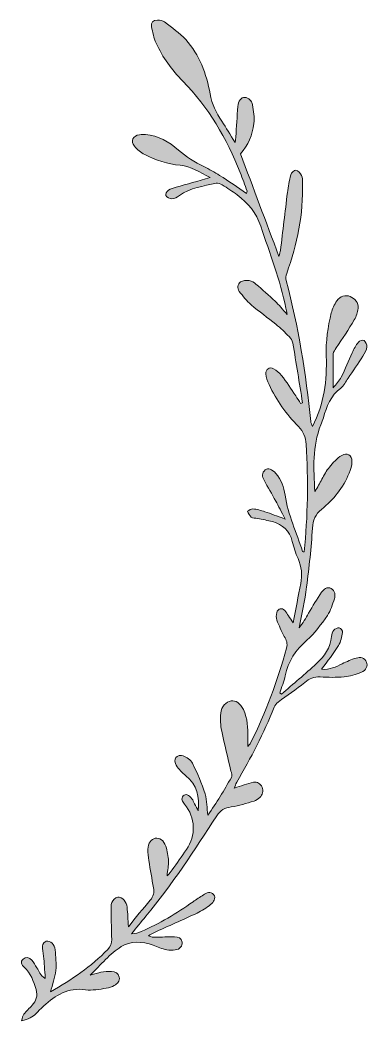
# Model space of a CAD drawing. Extents: x 85 to 451, y -400 to -120.
# Drawn here: x 353.4 to 450.6, y -399.9 to -120.3 of the extents above; entities that cross this region are included whole.
import ezdxf

# ---------------------------------------------------------------- set-up
doc = ezdxf.new("R2010")
doc.units = 0
doc.header["$MEASUREMENT"] = 0
doc.layers.add('Layer 1', color=7, linetype='Continuous')

# ---------------------------------------------------------------- blocks, each defined once
blk = doc.blocks.new('block 3')
at = {"layer": 'Layer 1', "true_color": 0xffffff}
h = blk.add_hatch(color=7, dxfattribs=at)
h.dxf.hatch_style = 2
edge = h.paths.add_edge_path()
edge.add_spline(control_points=[(429.68, -288.75), (428.62, -287.19), (428.07, -286.16), (427.32, -285.31), (426.51, -284.41), (425.4, -284.69), (425.08, -285.86), (424.9, -286.51), (424.87, -287.32), (425.1, -287.93), (425.69, -289.5), (426.4, -291.03), (427.19, -292.51), (427.75, -293.56), (428.19, -294.49), (427.84, -295.76), (425.3, -304.94), (422.03, -313.85), (417.71, -322.36), (417.6, -322.58), (417.39, -322.75), (416.98, -323.24), (416.98, -322.23), (416.97, -321.51), (416.98, -320.79), (417, -318.11), (417.01, -315.44), (415.76, -312.97), (414.85, -311.16), (413.62, -310.29), (412.33, -310.53), (410.89, -310.79), (409.54, -312.16), (409.41, -313.94), (409.29, -315.6), (409.36, -317.33), (409.69, -318.96), (410.45, -322.7), (411.43, -326.39), (412.29, -330.11), (412.42, -330.69), (412.65, -331.45), (412.4, -331.9), (410.39, -335.5), (408.28, -339.05), (405.8, -342.44), (405.57, -340.46), (405.63, -338.39), (405.05, -336.53), (404.13, -333.59), (402.9, -330.72), (401.54, -327.95), (401.09, -327.03), (399.93, -326.31), (398.94, -325.85), (398.39, -325.6), (397.18, -325.86), (396.85, -326.32), (396.51, -326.79), (396.61, -327.94), (396.97, -328.49), (397.69, -329.59), (398.63, -330.6), (399.65, -331.42), (402.85, -333.96), (403.45, -337.41), (403.17, -341.27), (402.82, -340.61), (402.47, -339.94), (402.12, -339.28), (401.88, -338.81), (401.68, -338.3), (401.38, -337.87), (400.58, -336.75), (399.54, -336.37), (398.97, -337.02), (398.22, -337.89), (398.75, -338.63), (399.34, -339.36), (402.4, -343.19), (402.59, -348.06), (399.82, -352.06), (398.51, -353.96), (397.19, -355.86), (395.86, -357.75), (395.52, -358.22), (395.09, -358.63), (394.43, -359.4), (394.61, -357.72), (394.9, -356.49), (394.84, -355.28), (394.76, -353.88), (394.54, -352.44), (394.09, -351.12), (393.56, -349.51), (392.27, -348.7), (391.15, -348.89), (389.97, -349.1), (389.15, -350.23), (389.1, -351.96), (389.07, -353.01), (389.19, -354.08), (389.35, -355.13), (389.75, -357.68), (390.19, -360.21), (390.64, -362.75), (390.87, -364.04), (390.66, -365.13), (389.75, -366.19), (387.67, -368.58), (385.71, -371.08), (383.63, -373.62), (383.51, -371.59), (383.47, -369.84), (383.27, -368.11), (383.19, -367.44), (382.88, -366.69), (382.43, -366.2), (382, -365.73), (381.17, -365.23), (380.66, -365.35), (380.02, -365.51), (379.28, -366.18), (379.03, -366.8), (378.72, -367.58), (378.8, -368.54), (378.81, -369.43), (378.84, -372), (378.9, -374.58), (378.99, -377.16), (379.03, -378.29), (378.69, -379.14), (377.87, -379.97), (373.2, -384.69), (367.85, -388.44), (361.86, -391.81), (362.42, -389.69), (363.14, -387.8), (363.36, -385.85), (363.57, -383.94), (363.35, -381.97), (363.17, -380.04), (363.11, -379.38), (362.76, -378.64), (362.3, -378.16), (361.95, -377.78), (361.16, -377.5), (360.69, -377.63), (360.24, -377.76), (359.68, -378.45), (359.65, -378.93), (359.57, -379.88), (359.85, -380.85), (359.94, -381.82), (360.11, -383.74), (360.25, -385.66), (360.43, -388.04), (358.83, -387.22), (358.73, -385.95), (358.09, -385.12), (357.55, -384.42), (357.2, -383.57), (356.62, -382.92), (355.97, -382.18), (355, -381.96), (354.24, -382.63), (353.36, -383.38), (353.83, -384.27), (354.53, -384.92), (356.37, -386.62), (357.17, -388.81), (357.84, -391.17), (358.35, -392.97), (357.87, -394.29), (356.76, -395.55), (356, -396.41), (355.11, -397.17), (354.39, -398.07), (354.09, -398.45), (354.07, -399.06), (353.82, -399.93), (355.65, -399.42), (356.89, -398.86), (357.9, -397.81), (358.57, -397.11), (359.25, -396.39), (359.97, -395.74), (363.29, -392.77), (366.8, -390.48), (371.65, -391.21), (373.53, -391.5), (375.53, -391.04), (377.46, -390.8), (378.23, -390.7), (379, -390.36), (379.69, -389.99), (380.6, -389.52), (381.32, -388.81), (381.08, -387.66), (380.84, -386.51), (379.91, -386.11), (378.89, -386.09), (377.92, -386.06), (376.94, -386.17), (375.98, -386.33), (375.12, -386.48), (374.29, -386.76), (372.97, -387.11), (376.04, -384.19), (378.47, -381.12), (381.6, -379.17), (384.13, -377.58), (387.51, -377.62), (390.57, -378.8), (391.8, -379.28), (393.06, -379.75), (394.34, -380.06), (395.1, -380.24), (395.94, -380.22), (396.72, -380.1), (398.02, -379.91), (398.78, -379), (398.63, -377.96), (398.46, -376.74), (397.57, -376.42), (396.5, -376.43), (394.73, -376.44), (392.95, -376.49), (391.17, -376.52), (390.59, -376.53), (390.01, -376.53), (389.29, -376.12), (389.76, -375.84), (390.22, -375.51), (390.72, -375.28), (394.75, -373.45), (398.81, -371.69), (402.81, -369.8), (404.16, -369.17), (405.45, -368.34), (406.61, -367.4), (407.41, -366.75), (408.22, -365.65), (407.44, -364.61), (406.64, -363.53), (405.5, -364.15), (404.57, -364.71), (403.58, -365.3), (402.64, -365.98), (401.7, -366.64), (397.1, -369.84), (392.34, -372.76), (387.18, -374.97), (386.4, -375.31), (385.61, -375.61), (384.54, -375.55), (385.86, -373.93), (387.16, -372.29), (388.5, -370.68), (395.82, -361.83), (402.09, -352.23), (408.31, -342.6), (409.35, -340.99), (410.58, -340.42), (412.36, -340.14), (414.52, -339.81), (416.64, -339.12), (418.75, -338.5), (419.32, -338.33), (419.86, -337.94), (420.31, -337.53), (421.19, -336.73), (421.42, -335.69), (420.96, -334.61), (420.52, -333.62), (419.61, -333.03), (418.59, -333.26), (416.8, -333.66), (415.07, -334.3), (413.21, -334.88), (413.4, -334.42), (413.58, -333.78), (413.9, -333.23), (417.84, -326.47), (421.47, -319.56), (424.36, -312.27), (424.57, -311.73), (424.97, -311.2), (425.43, -310.86), (427.91, -309.02), (430.54, -307.36), (432.9, -305.39), (434.23, -304.28), (435.51, -303.77), (437.2, -303.85), (439.42, -303.95), (441.66, -304.02), (443.86, -303.8), (445.51, -303.64), (447.17, -303.18), (448.7, -302.54), (450.04, -301.97), (450.56, -300.65), (450.17, -299.75), (449.61, -298.41), (448.44, -298.22), (447.27, -298.56), (445.92, -298.96), (444.62, -299.55), (443.35, -300.16), (441.6, -301), (439.88, -301.89), (437.59, -301.7), (439.27, -299.38), (440.93, -297.32), (442.32, -295.08), (442.99, -294.02), (443.25, -292.65), (443.47, -291.38), (443.54, -290.98), (442.93, -290.17), (442.51, -290.08), (442.08, -289.98), (441.36, -290.41), (441.02, -290.81), (440.65, -291.26), (440.42, -291.94), (440.37, -292.53), (440.12, -295.69), (438.36, -298.04), (436.2, -300.06), (433.04, -303.03), (429.67, -305.79), (426.39, -308.64), (426.23, -308.55), (426.07, -308.45), (425.91, -308.35), (426.43, -306.74), (427.12, -305.15), (427.45, -303.5), (428.25, -299.43), (430.35, -296.33), (433.48, -293.6), (435.72, -291.65), (437.5, -289.1), (439.23, -286.64), (440.17, -285.29), (440.64, -283.6), (441.17, -282.01), (441.52, -280.95), (441.38, -279.8), (440.3, -279.17), (439.09, -278.47), (438.19, -279.31), (437.6, -280.18), (436.3, -282.08), (435.13, -284.07), (433.96, -286.06), (433.15, -287.42), (432.43, -288.83), (431.37, -290.08), (432.06, -286.29), (432.91, -282.52), (433.41, -278.7), (434.12, -273.24), (434.7, -267.76), (435.06, -262.27), (435.21, -260.04), (435.88, -258.42), (437.6, -257.02), (440.95, -254.28), (443.62, -250.97), (445.3, -246.96), (445.74, -245.92), (446.07, -244.75), (446.09, -243.64), (446.11, -241.86), (444.71, -241.01), (443.21, -241.97), (441.91, -242.8), (440.79, -244.01), (439.79, -245.2), (438.94, -246.21), (438.33, -247.43), (437.68, -248.6), (437.05, -249.72), (436.5, -250.89), (435.74, -252), (435.31, -245.7), (435.06, -239.45), (437.35, -233.43), (437.61, -232.76), (437.9, -232.11), (438.09, -231.43), (439, -228.25), (440.17, -225.27), (442.96, -223.15), (443.83, -222.49), (444.35, -221.33), (445, -220.38), (446.39, -218.34), (447.8, -216.3), (449.13, -214.22), (449.64, -213.41), (450.13, -212.5), (450.28, -211.58), (450.38, -211.05), (449.92, -210.22), (449.45, -209.87), (449.16, -209.66), (448.16, -209.95), (447.87, -210.32), (447.18, -211.21), (446.65, -212.25), (446.17, -213.28), (445.11, -215.53), (444.2, -217.85), (443.08, -220.06), (442.55, -221.11), (441.66, -221.99), (440.82, -223.09), (440.82, -219.66), (440.78, -216.6), (440.86, -213.55), (440.87, -213), (441.37, -212.46), (441.7, -211.95), (443.38, -209.33), (445.14, -206.77), (446.74, -204.1), (447.31, -203.15), (447.68, -201.98), (447.78, -200.88), (447.93, -199.31), (446.97, -198.1), (445.59, -197.57), (444.21, -197.05), (442.82, -197.4), (441.86, -198.81), (441.18, -199.82), (440.6, -200.98), (440.31, -202.16), (439.32, -206.12), (438.76, -210.09), (438.9, -214.25), (439.13, -220.94), (438.35, -227.55), (435.05, -233.87), (434.85, -233.3), (434.61, -232.89), (434.57, -232.45), (433.25, -219.18), (431.16, -206.04), (427.71, -193.13), (427.55, -192.51), (427.64, -191.74), (427.86, -191.13), (430.77, -182.94), (432.57, -174.57), (432.25, -165.82), (432.23, -165.12), (432.33, -164.31), (432.03, -163.74), (431.69, -163.11), (431.01, -162.47), (430.37, -162.3), (430.02, -162.22), (429.14, -163.05), (428.99, -163.61), (428.55, -165.22), (428.27, -166.89), (428.06, -168.56), (427.39, -173.93), (426.77, -179.31), (426.12, -184.69), (426.07, -185.12), (425.9, -185.53), (425.67, -186.35), (422.03, -176.61), (418.52, -167.24), (414.94, -157.68), (417.03, -155.35), (418.34, -152.43), (418.69, -149.22), (418.88, -147.51), (418.59, -145.71), (418.28, -143.99), (418.09, -142.92), (417.33, -142.02), (416.1, -141.95), (415.15, -141.89), (414.34, -142.97), (414.21, -144.5), (413.98, -147.33), (413.83, -150.17), (413.65, -153.01), (413.62, -153.34), (413.56, -153.67), (413.45, -154.56), (412.05, -152.3), (410.96, -150.42), (409.75, -148.62), (408.17, -146.26), (406.96, -143.89), (406.44, -140.94), (405.46, -135.41), (403.53, -130.07), (399.65, -125.8), (397.95, -123.92), (395.79, -122.44), (393.76, -120.88), (393.25, -120.49), (392.44, -120.38), (391.76, -120.37), (390.5, -120.34), (389.87, -120.97), (390.1, -122.19), (390.38, -123.75), (390.73, -125.35), (391.38, -126.78), (393.19, -130.78), (395.76, -134.29), (398.85, -137.41), (406.09, -144.73), (411.07, -153.47), (414.85, -162.95), (415.54, -164.68), (416.16, -166.44), (416.78, -168.19), (416.83, -168.32), (416.7, -168.52), (416.63, -168.75), (414.12, -167.07), (411.65, -165.36), (409.12, -163.74), (407.7, -162.84), (406.21, -162.02), (404.69, -161.3), (402.11, -160.08), (399.78, -158.57), (397.62, -156.65), (395.02, -154.34), (392, -152.58), (388.37, -152.35), (387.84, -152.32), (387.29, -152.3), (386.77, -152.37), (384.9, -152.62), (384.17, -154.13), (385.34, -155.62), (386.09, -156.56), (387.13, -157.37), (388.21, -157.92), (391.31, -159.5), (394.61, -160.61), (398.09, -160.9), (401.16, -161.15), (403.47, -162.89), (406.44, -164.35), (402.96, -165.35), (399.99, -166.2), (397.02, -167.07), (396.26, -167.29), (395.44, -167.47), (394.81, -167.9), (394.39, -168.19), (393.91, -169.14), (394.07, -169.36), (394.42, -169.84), (395.16, -170.32), (395.72, -170.29), (396.46, -170.25), (397.25, -169.83), (397.88, -169.37), (400.95, -167.17), (404.62, -166.77), (408.13, -165.92), (408.64, -165.79), (409.35, -166.08), (409.84, -166.39), (411.28, -167.27), (412.69, -168.2), (414.04, -169.21), (417.09, -171.47), (419.36, -174.17), (420.61, -177.96), (423.11, -185.54), (426.06, -192.98), (427.64, -200.85), (427.73, -201.26), (427.79, -201.67), (427.96, -202.63), (426.62, -201.11), (425.7, -199.92), (424.62, -198.89), (422.89, -197.23), (421.08, -195.66), (419.26, -194.11), (418.73, -193.66), (418.05, -193.2), (417.4, -193.12), (416.59, -193.02), (415.58, -193.08), (414.95, -193.51), (414.07, -194.11), (413.99, -195.3), (414.61, -196.15), (415.6, -197.49), (416.68, -198.81), (417.93, -199.89), (420.15, -201.8), (422.57, -203.48), (424.84, -205.33), (426.14, -206.39), (427.37, -207.57), (428.54, -208.77), (429.01, -209.25), (429.46, -209.92), (429.56, -210.56), (430.51, -216.13), (431.39, -221.71), (432.28, -227.28), (432.1, -227.34), (431.93, -227.4), (431.75, -227.46), (431.29, -226.74), (430.86, -226), (430.37, -225.29), (429.08, -223.38), (427.82, -221.44), (426.43, -219.61), (425.85, -218.86), (425.04, -218.21), (424.2, -217.76), (423.03, -217.15), (421.94, -217.84), (422.04, -219.14), (422.12, -220.17), (422.48, -221.23), (422.92, -222.17), (425, -226.54), (427.73, -230.48), (431.14, -233.91), (432.52, -235.3), (433.14, -236.84), (433.27, -238.85), (433.93, -248.9), (433.74, -258.91), (432.72, -268.93), (432.56, -268.88), (432.32, -268.86), (432.29, -268.78), (430.61, -263.56), (428.24, -258.55), (427.41, -253.06), (427.07, -250.86), (426.32, -248.74), (424.82, -247), (423.71, -245.73), (422.67, -245.36), (421.87, -246.02), (420.87, -246.84), (420.97, -247.9), (421.52, -248.91), (422.58, -250.85), (423.73, -252.75), (424.8, -254.69), (425.6, -256.15), (426.33, -257.65), (427.4, -259.73), (425.1, -258.89), (423.44, -258.24), (421.75, -257.68), (420.66, -257.33), (419.54, -257), (418.41, -256.88), (417.93, -256.82), (417.39, -257.32), (416.88, -257.57), (417.22, -258.12), (417.44, -258.84), (417.92, -259.19), (418.37, -259.52), (419.1, -259.46), (419.71, -259.59), (421.09, -259.87), (422.5, -260.08), (423.86, -260.46), (426.71, -261.26), (428.66, -262.98), (429.41, -265.98), (429.82, -267.61), (430.33, -269.25), (431.02, -270.78), (432.06, -273.05), (432.26, -275.33), (431.76, -277.76), (431.04, -281.22), (430.44, -284.71), (429.68, -288.75)], knot_values=[0, 0, 0, 0, 1, 1, 1, 2, 2, 2, 3, 3, 3, 4, 4, 4, 5, 5, 5, 6, 6, 6, 7, 7, 7, 8, 8, 8, 9, 9, 9, 10, 10, 10, 11, 11, 11, 12, 12, 12, 13, 13, 13, 14, 14, 14, 15, 15, 15, 16, 16, 16, 17, 17, 17, 18, 18, 18, 19, 19, 19, 20, 20, 20, 21, 21, 21, 22, 22, 22, 23, 23, 23, 24, 24, 24, 25, 25, 25, 26, 26, 26, 27, 27, 27, 28, 28, 28, 29, 29, 29, 30, 30, 30, 31, 31, 31, 32, 32, 32, 33, 33, 33, 34, 34, 34, 35, 35, 35, 36, 36, 36, 37, 37, 37, 38, 38, 38, 39, 39, 39, 40, 40, 40, 41, 41, 41, 42, 42, 42, 43, 43, 43, 44, 44, 44, 45, 45, 45, 46, 46, 46, 47, 47, 47, 48, 48, 48, 49, 49, 49, 50, 50, 50, 51, 51, 51, 52, 52, 52, 53, 53, 53, 54, 54, 54, 55, 55, 55, 56, 56, 56, 57, 57, 57, 58, 58, 58, 59, 59, 59, 60, 60, 60, 61, 61, 61, 62, 62, 62, 63, 63, 63, 64, 64, 64, 65, 65, 65, 66, 66, 66, 67, 67, 67, 68, 68, 68, 69, 69, 69, 70, 70, 70, 71, 71, 71, 72, 72, 72, 73, 73, 73, 74, 74, 74, 75, 75, 75, 76, 76, 76, 77, 77, 77, 78, 78, 78, 79, 79, 79, 80, 80, 80, 81, 81, 81, 82, 82, 82, 83, 83, 83, 84, 84, 84, 85, 85, 85, 86, 86, 86, 87, 87, 87, 88, 88, 88, 89, 89, 89, 90, 90, 90, 91, 91, 91, 92, 92, 92, 93, 93, 93, 94, 94, 94, 95, 95, 95, 96, 96, 96, 97, 97, 97, 98, 98, 98, 99, 99, 99, 100, 100, 100, 101, 101, 101, 102, 102, 102, 103, 103, 103, 104, 104, 104, 105, 105, 105, 106, 106, 106, 107, 107, 107, 108, 108, 108, 109, 109, 109, 110, 110, 110, 111, 111, 111, 112, 112, 112, 113, 113, 113, 114, 114, 114, 115, 115, 115, 116, 116, 116, 117, 117, 117, 118, 118, 118, 119, 119, 119, 120, 120, 120, 121, 121, 121, 122, 122, 122, 123, 123, 123, 124, 124, 124, 125, 125, 125, 126, 126, 126, 127, 127, 127, 128, 128, 128, 129, 129, 129, 130, 130, 130, 131, 131, 131, 132, 132, 132, 133, 133, 133, 134, 134, 134, 135, 135, 135, 136, 136, 136, 137, 137, 137, 138, 138, 138, 139, 139, 139, 140, 140, 140, 141, 141, 141, 142, 142, 142, 143, 143, 143, 144, 144, 144, 145, 145, 145, 146, 146, 146, 147, 147, 147, 148, 148, 148, 149, 149, 149, 150, 150, 150, 151, 151, 151, 152, 152, 152, 153, 153, 153, 154, 154, 154, 155, 155, 155, 156, 156, 156, 157, 157, 157, 158, 158, 158, 159, 159, 159, 160, 160, 160, 161, 161, 161, 162, 162, 162, 163, 163, 163, 164, 164, 164, 165, 165, 165, 166, 166, 166, 167, 167, 167, 168, 168, 168, 169, 169, 169, 170, 170, 170, 171, 171, 171, 172, 172, 172, 173, 173, 173, 174, 174, 174, 175, 175, 175, 176, 176, 176, 177, 177, 177, 178, 178, 178, 179, 179, 179, 180, 180, 180, 181, 181, 181, 182, 182, 182, 183, 183, 183, 184, 184, 184, 185, 185, 185, 186, 186, 186, 187, 187, 187, 188, 188, 188, 189, 189, 189, 190, 190, 190, 191, 191, 191, 192, 192, 192, 193, 193, 193, 194, 194, 194, 195, 195, 195, 196, 196, 196, 197, 197, 197, 198, 198, 198, 199, 199, 199, 200, 200, 200, 201, 201, 201, 202, 202, 202, 203, 203, 203, 204, 204, 204, 205, 205, 205, 206, 206, 206, 207, 207, 207, 208, 208, 208, 209, 209, 209, 210, 210, 210, 211, 211, 211, 212, 212, 212, 213, 213, 213, 214, 214, 214, 215, 215, 215, 216, 216, 216, 217, 217, 217, 218, 218, 218, 219, 219, 219, 220, 220, 220, 221, 221, 221, 222, 222, 222, 223, 223, 223, 224, 224, 224, 225, 225, 225, 226, 226, 226, 227, 227, 227, 228, 228, 228, 229, 229, 229, 230, 230, 230, 231, 231, 231, 232, 232, 232, 233, 233, 233, 233], degree=3, periodic=1)
at = {"layer": 'Layer 1', "lineweight": 0}
blk.add_open_spline([(429.68, -288.75), (428.62, -287.19), (428.07, -286.16), (427.32, -285.31), (426.51, -284.41), (425.4, -284.69), (425.08, -285.86), (424.9, -286.51), (424.87, -287.32), (425.1, -287.93), (425.69, -289.5), (426.4, -291.03), (427.19, -292.51), (427.75, -293.56), (428.19, -294.49), (427.84, -295.76), (425.3, -304.94), (422.03, -313.85), (417.71, -322.36), (417.6, -322.58), (417.39, -322.75), (416.98, -323.24), (416.98, -322.23), (416.97, -321.51), (416.98, -320.79), (417, -318.11), (417.01, -315.44), (415.76, -312.97), (414.85, -311.16), (413.62, -310.29), (412.33, -310.53), (410.89, -310.79), (409.54, -312.16), (409.41, -313.94), (409.29, -315.6), (409.36, -317.33), (409.69, -318.96), (410.45, -322.7), (411.43, -326.39), (412.29, -330.11), (412.42, -330.69), (412.65, -331.45), (412.4, -331.9), (410.39, -335.5), (408.28, -339.05), (405.8, -342.44), (405.57, -340.46), (405.63, -338.39), (405.05, -336.53), (404.13, -333.59), (402.9, -330.72), (401.54, -327.95), (401.09, -327.03), (399.93, -326.31), (398.94, -325.85), (398.39, -325.6), (397.18, -325.86), (396.85, -326.32), (396.51, -326.79), (396.61, -327.94), (396.97, -328.49), (397.69, -329.59), (398.63, -330.6), (399.65, -331.42), (402.85, -333.96), (403.45, -337.41), (403.17, -341.27), (402.82, -340.61), (402.47, -339.94), (402.12, -339.28), (401.88, -338.81), (401.68, -338.3), (401.38, -337.87), (400.58, -336.75), (399.54, -336.37), (398.97, -337.02), (398.22, -337.89), (398.75, -338.63), (399.34, -339.36), (402.4, -343.19), (402.59, -348.06), (399.82, -352.06), (398.51, -353.96), (397.19, -355.86), (395.86, -357.75), (395.52, -358.22), (395.09, -358.63), (394.43, -359.4), (394.61, -357.72), (394.9, -356.49), (394.84, -355.28), (394.76, -353.88), (394.54, -352.44), (394.09, -351.12), (393.56, -349.51), (392.27, -348.7), (391.15, -348.89), (389.97, -349.1), (389.15, -350.23), (389.1, -351.96), (389.07, -353.01), (389.19, -354.08), (389.35, -355.13), (389.75, -357.68), (390.19, -360.21), (390.64, -362.75), (390.87, -364.04), (390.66, -365.13), (389.75, -366.19), (387.67, -368.58), (385.71, -371.08), (383.63, -373.62), (383.51, -371.59), (383.47, -369.84), (383.27, -368.11), (383.19, -367.44), (382.88, -366.69), (382.43, -366.2), (382, -365.73), (381.17, -365.23), (380.66, -365.35), (380.02, -365.51), (379.28, -366.18), (379.03, -366.8), (378.72, -367.58), (378.8, -368.54), (378.81, -369.43), (378.84, -372), (378.9, -374.58), (378.99, -377.16), (379.03, -378.29), (378.69, -379.14), (377.87, -379.97), (373.2, -384.69), (367.85, -388.44), (361.86, -391.81), (362.42, -389.69), (363.14, -387.8), (363.36, -385.85), (363.57, -383.94), (363.35, -381.97), (363.17, -380.04), (363.11, -379.38), (362.76, -378.64), (362.3, -378.16), (361.95, -377.78), (361.16, -377.5), (360.69, -377.63), (360.24, -377.76), (359.68, -378.45), (359.65, -378.93), (359.57, -379.88), (359.85, -380.85), (359.94, -381.82), (360.11, -383.74), (360.25, -385.66), (360.43, -388.04), (358.83, -387.22), (358.73, -385.95), (358.09, -385.12), (357.55, -384.42), (357.2, -383.57), (356.62, -382.92), (355.97, -382.18), (355, -381.96), (354.24, -382.63), (353.36, -383.38), (353.83, -384.27), (354.53, -384.92), (356.37, -386.62), (357.17, -388.81), (357.84, -391.17), (358.35, -392.97), (357.87, -394.29), (356.76, -395.55), (356, -396.41), (355.11, -397.17), (354.39, -398.07), (354.09, -398.45), (354.07, -399.06), (353.82, -399.93), (355.65, -399.42), (356.89, -398.86), (357.9, -397.81), (358.57, -397.11), (359.25, -396.39), (359.97, -395.74), (363.29, -392.77), (366.8, -390.48), (371.65, -391.21), (373.53, -391.5), (375.53, -391.04), (377.46, -390.8), (378.23, -390.7), (379, -390.36), (379.69, -389.99), (380.6, -389.52), (381.32, -388.81), (381.08, -387.66), (380.84, -386.51), (379.91, -386.11), (378.89, -386.09), (377.92, -386.06), (376.94, -386.17), (375.98, -386.33), (375.12, -386.48), (374.29, -386.76), (372.97, -387.11), (376.04, -384.19), (378.47, -381.12), (381.6, -379.17), (384.13, -377.58), (387.51, -377.62), (390.57, -378.8), (391.8, -379.28), (393.06, -379.75), (394.34, -380.06), (395.1, -380.24), (395.94, -380.22), (396.72, -380.1), (398.02, -379.91), (398.78, -379), (398.63, -377.96), (398.46, -376.74), (397.57, -376.42), (396.5, -376.43), (394.73, -376.44), (392.95, -376.49), (391.17, -376.52), (390.59, -376.53), (390.01, -376.53), (389.29, -376.12), (389.76, -375.84), (390.22, -375.51), (390.72, -375.28), (394.75, -373.45), (398.81, -371.69), (402.81, -369.8), (404.16, -369.17), (405.45, -368.34), (406.61, -367.4), (407.41, -366.75), (408.22, -365.65), (407.44, -364.61), (406.64, -363.53), (405.5, -364.15), (404.57, -364.71), (403.58, -365.3), (402.64, -365.98), (401.7, -366.64), (397.1, -369.84), (392.34, -372.76), (387.18, -374.97), (386.4, -375.31), (385.61, -375.61), (384.54, -375.55), (385.86, -373.93), (387.16, -372.29), (388.5, -370.68), (395.82, -361.83), (402.09, -352.23), (408.31, -342.6), (409.35, -340.99), (410.58, -340.42), (412.36, -340.14), (414.52, -339.81), (416.64, -339.12), (418.75, -338.5), (419.32, -338.33), (419.86, -337.94), (420.31, -337.53), (421.19, -336.73), (421.42, -335.69), (420.96, -334.61), (420.52, -333.62), (419.61, -333.03), (418.59, -333.26), (416.8, -333.66), (415.07, -334.3), (413.21, -334.88), (413.4, -334.42), (413.58, -333.78), (413.9, -333.23), (417.84, -326.47), (421.47, -319.56), (424.36, -312.27), (424.57, -311.73), (424.97, -311.2), (425.43, -310.86), (427.91, -309.02), (430.54, -307.36), (432.9, -305.39), (434.23, -304.28), (435.51, -303.77), (437.2, -303.85), (439.42, -303.95), (441.66, -304.02), (443.86, -303.8), (445.51, -303.64), (447.17, -303.18), (448.7, -302.54), (450.04, -301.97), (450.56, -300.65), (450.17, -299.75), (449.61, -298.41), (448.44, -298.22), (447.27, -298.56), (445.92, -298.96), (444.62, -299.55), (443.35, -300.16), (441.6, -301), (439.88, -301.89), (437.59, -301.7), (439.27, -299.38), (440.93, -297.32), (442.32, -295.08), (442.99, -294.02), (443.25, -292.65), (443.47, -291.38), (443.54, -290.98), (442.93, -290.17), (442.51, -290.08), (442.08, -289.98), (441.36, -290.41), (441.02, -290.81), (440.65, -291.26), (440.42, -291.94), (440.37, -292.53), (440.12, -295.69), (438.36, -298.04), (436.2, -300.06), (433.04, -303.03), (429.67, -305.79), (426.39, -308.64), (426.23, -308.55), (426.07, -308.45), (425.91, -308.35), (426.43, -306.74), (427.12, -305.15), (427.45, -303.5), (428.25, -299.43), (430.35, -296.33), (433.48, -293.6), (435.72, -291.65), (437.5, -289.1), (439.23, -286.64), (440.17, -285.29), (440.64, -283.6), (441.17, -282.01), (441.52, -280.95), (441.38, -279.8), (440.3, -279.17), (439.09, -278.47), (438.19, -279.31), (437.6, -280.18), (436.3, -282.08), (435.13, -284.07), (433.96, -286.06), (433.15, -287.42), (432.43, -288.83), (431.37, -290.08), (432.06, -286.29), (432.91, -282.52), (433.41, -278.7), (434.12, -273.24), (434.7, -267.76), (435.06, -262.27), (435.21, -260.04), (435.88, -258.42), (437.6, -257.02), (440.95, -254.28), (443.62, -250.97), (445.3, -246.96), (445.74, -245.92), (446.07, -244.75), (446.09, -243.64), (446.11, -241.86), (444.71, -241.01), (443.21, -241.97), (441.91, -242.8), (440.79, -244.01), (439.79, -245.2), (438.94, -246.21), (438.33, -247.43), (437.68, -248.6), (437.05, -249.72), (436.5, -250.89), (435.74, -252), (435.31, -245.7), (435.06, -239.45), (437.35, -233.43), (437.61, -232.76), (437.9, -232.11), (438.09, -231.43), (439, -228.25), (440.17, -225.27), (442.96, -223.15), (443.83, -222.49), (444.35, -221.33), (445, -220.38), (446.39, -218.34), (447.8, -216.3), (449.13, -214.22), (449.64, -213.41), (450.13, -212.5), (450.28, -211.58), (450.38, -211.05), (449.92, -210.22), (449.45, -209.87), (449.16, -209.66), (448.16, -209.95), (447.87, -210.32), (447.18, -211.21), (446.65, -212.25), (446.17, -213.28), (445.11, -215.53), (444.2, -217.85), (443.08, -220.06), (442.55, -221.11), (441.66, -221.99), (440.82, -223.09), (440.82, -219.66), (440.78, -216.6), (440.86, -213.55), (440.87, -213), (441.37, -212.46), (441.7, -211.95), (443.38, -209.33), (445.14, -206.77), (446.74, -204.1), (447.31, -203.15), (447.68, -201.98), (447.78, -200.88), (447.93, -199.31), (446.97, -198.1), (445.59, -197.57), (444.21, -197.05), (442.82, -197.4), (441.86, -198.81), (441.18, -199.82), (440.6, -200.98), (440.31, -202.16), (439.32, -206.12), (438.76, -210.09), (438.9, -214.25), (439.13, -220.94), (438.35, -227.55), (435.05, -233.87), (434.85, -233.3), (434.61, -232.89), (434.57, -232.45), (433.25, -219.18), (431.16, -206.04), (427.71, -193.13), (427.55, -192.51), (427.64, -191.74), (427.86, -191.13), (430.77, -182.94), (432.57, -174.57), (432.25, -165.82), (432.23, -165.12), (432.33, -164.31), (432.03, -163.74), (431.69, -163.11), (431.01, -162.47), (430.37, -162.3), (430.02, -162.22), (429.14, -163.05), (428.99, -163.61), (428.55, -165.22), (428.27, -166.89), (428.06, -168.56), (427.39, -173.93), (426.77, -179.31), (426.12, -184.69), (426.07, -185.12), (425.9, -185.53), (425.67, -186.35), (422.03, -176.61), (418.52, -167.24), (414.94, -157.68), (417.03, -155.35), (418.34, -152.43), (418.69, -149.22), (418.88, -147.51), (418.59, -145.71), (418.28, -143.99), (418.09, -142.92), (417.33, -142.02), (416.1, -141.95), (415.15, -141.89), (414.34, -142.97), (414.21, -144.5), (413.98, -147.33), (413.83, -150.17), (413.65, -153.01), (413.62, -153.34), (413.56, -153.67), (413.45, -154.56), (412.05, -152.3), (410.96, -150.42), (409.75, -148.62), (408.17, -146.26), (406.96, -143.89), (406.44, -140.94), (405.46, -135.41), (403.53, -130.07), (399.65, -125.8), (397.95, -123.92), (395.79, -122.44), (393.76, -120.88), (393.25, -120.49), (392.44, -120.38), (391.76, -120.37), (390.5, -120.34), (389.87, -120.97), (390.1, -122.19), (390.38, -123.75), (390.73, -125.35), (391.38, -126.78), (393.19, -130.78), (395.76, -134.29), (398.85, -137.41), (406.09, -144.73), (411.07, -153.47), (414.85, -162.95), (415.54, -164.68), (416.16, -166.44), (416.78, -168.19), (416.83, -168.32), (416.7, -168.52), (416.63, -168.75), (414.12, -167.07), (411.65, -165.36), (409.12, -163.74), (407.7, -162.84), (406.21, -162.02), (404.69, -161.3), (402.11, -160.08), (399.78, -158.57), (397.62, -156.65), (395.02, -154.34), (392, -152.58), (388.37, -152.35), (387.84, -152.32), (387.29, -152.3), (386.77, -152.37), (384.9, -152.62), (384.17, -154.13), (385.34, -155.62), (386.09, -156.56), (387.13, -157.37), (388.21, -157.92), (391.31, -159.5), (394.61, -160.61), (398.09, -160.9), (401.16, -161.15), (403.47, -162.89), (406.44, -164.35), (402.96, -165.35), (399.99, -166.2), (397.02, -167.07), (396.26, -167.29), (395.44, -167.47), (394.81, -167.9), (394.39, -168.19), (393.91, -169.14), (394.07, -169.36), (394.42, -169.84), (395.16, -170.32), (395.72, -170.29), (396.46, -170.25), (397.25, -169.83), (397.88, -169.37), (400.95, -167.17), (404.62, -166.77), (408.13, -165.92), (408.64, -165.79), (409.35, -166.08), (409.84, -166.39), (411.28, -167.27), (412.69, -168.2), (414.04, -169.21), (417.09, -171.47), (419.36, -174.17), (420.61, -177.96), (423.11, -185.54), (426.06, -192.98), (427.64, -200.85), (427.73, -201.26), (427.79, -201.67), (427.96, -202.63), (426.62, -201.11), (425.7, -199.92), (424.62, -198.89), (422.89, -197.23), (421.08, -195.66), (419.26, -194.11), (418.73, -193.66), (418.05, -193.2), (417.4, -193.12), (416.59, -193.02), (415.58, -193.08), (414.95, -193.51), (414.07, -194.11), (413.99, -195.3), (414.61, -196.15), (415.6, -197.49), (416.68, -198.81), (417.93, -199.89), (420.15, -201.8), (422.57, -203.48), (424.84, -205.33), (426.14, -206.39), (427.37, -207.57), (428.54, -208.77), (429.01, -209.25), (429.46, -209.92), (429.56, -210.56), (430.51, -216.13), (431.39, -221.71), (432.28, -227.28), (432.1, -227.34), (431.93, -227.4), (431.75, -227.46), (431.29, -226.74), (430.86, -226), (430.37, -225.29), (429.08, -223.38), (427.82, -221.44), (426.43, -219.61), (425.85, -218.86), (425.04, -218.21), (424.2, -217.76), (423.03, -217.15), (421.94, -217.84), (422.04, -219.14), (422.12, -220.17), (422.48, -221.23), (422.92, -222.17), (425, -226.54), (427.73, -230.48), (431.14, -233.91), (432.52, -235.3), (433.14, -236.84), (433.27, -238.85), (433.93, -248.9), (433.74, -258.91), (432.72, -268.93), (432.56, -268.88), (432.32, -268.86), (432.29, -268.78), (430.61, -263.56), (428.24, -258.55), (427.41, -253.06), (427.07, -250.86), (426.32, -248.74), (424.82, -247), (423.71, -245.73), (422.67, -245.36), (421.87, -246.02), (420.87, -246.84), (420.97, -247.9), (421.52, -248.91), (422.58, -250.85), (423.73, -252.75), (424.8, -254.69), (425.6, -256.15), (426.33, -257.65), (427.4, -259.73), (425.1, -258.89), (423.44, -258.24), (421.75, -257.68), (420.66, -257.33), (419.54, -257), (418.41, -256.88), (417.93, -256.82), (417.39, -257.32), (416.88, -257.57), (417.22, -258.12), (417.44, -258.84), (417.92, -259.19), (418.37, -259.52), (419.1, -259.46), (419.71, -259.59), (421.09, -259.87), (422.5, -260.08), (423.86, -260.46), (426.71, -261.26), (428.66, -262.98), (429.41, -265.98), (429.82, -267.61), (430.33, -269.25), (431.02, -270.78), (432.06, -273.05), (432.26, -275.33), (431.76, -277.76), (431.04, -281.22), (430.44, -284.71), (429.68, -288.75)], degree=3, knots=[0, 0, 0, 0, 1, 1, 1, 2, 2, 2, 3, 3, 3, 4, 4, 4, 5, 5, 5, 6, 6, 6, 7, 7, 7, 8, 8, 8, 9, 9, 9, 10, 10, 10, 11, 11, 11, 12, 12, 12, 13, 13, 13, 14, 14, 14, 15, 15, 15, 16, 16, 16, 17, 17, 17, 18, 18, 18, 19, 19, 19, 20, 20, 20, 21, 21, 21, 22, 22, 22, 23, 23, 23, 24, 24, 24, 25, 25, 25, 26, 26, 26, 27, 27, 27, 28, 28, 28, 29, 29, 29, 30, 30, 30, 31, 31, 31, 32, 32, 32, 33, 33, 33, 34, 34, 34, 35, 35, 35, 36, 36, 36, 37, 37, 37, 38, 38, 38, 39, 39, 39, 40, 40, 40, 41, 41, 41, 42, 42, 42, 43, 43, 43, 44, 44, 44, 45, 45, 45, 46, 46, 46, 47, 47, 47, 48, 48, 48, 49, 49, 49, 50, 50, 50, 51, 51, 51, 52, 52, 52, 53, 53, 53, 54, 54, 54, 55, 55, 55, 56, 56, 56, 57, 57, 57, 58, 58, 58, 59, 59, 59, 60, 60, 60, 61, 61, 61, 62, 62, 62, 63, 63, 63, 64, 64, 64, 65, 65, 65, 66, 66, 66, 67, 67, 67, 68, 68, 68, 69, 69, 69, 70, 70, 70, 71, 71, 71, 72, 72, 72, 73, 73, 73, 74, 74, 74, 75, 75, 75, 76, 76, 76, 77, 77, 77, 78, 78, 78, 79, 79, 79, 80, 80, 80, 81, 81, 81, 82, 82, 82, 83, 83, 83, 84, 84, 84, 85, 85, 85, 86, 86, 86, 87, 87, 87, 88, 88, 88, 89, 89, 89, 90, 90, 90, 91, 91, 91, 92, 92, 92, 93, 93, 93, 94, 94, 94, 95, 95, 95, 96, 96, 96, 97, 97, 97, 98, 98, 98, 99, 99, 99, 100, 100, 100, 101, 101, 101, 102, 102, 102, 103, 103, 103, 104, 104, 104, 105, 105, 105, 106, 106, 106, 107, 107, 107, 108, 108, 108, 109, 109, 109, 110, 110, 110, 111, 111, 111, 112, 112, 112, 113, 113, 113, 114, 114, 114, 115, 115, 115, 116, 116, 116, 117, 117, 117, 118, 118, 118, 119, 119, 119, 120, 120, 120, 121, 121, 121, 122, 122, 122, 123, 123, 123, 124, 124, 124, 125, 125, 125, 126, 126, 126, 127, 127, 127, 128, 128, 128, 129, 129, 129, 130, 130, 130, 131, 131, 131, 132, 132, 132, 133, 133, 133, 134, 134, 134, 135, 135, 135, 136, 136, 136, 137, 137, 137, 138, 138, 138, 139, 139, 139, 140, 140, 140, 141, 141, 141, 142, 142, 142, 143, 143, 143, 144, 144, 144, 145, 145, 145, 146, 146, 146, 147, 147, 147, 148, 148, 148, 149, 149, 149, 150, 150, 150, 151, 151, 151, 152, 152, 152, 153, 153, 153, 154, 154, 154, 155, 155, 155, 156, 156, 156, 157, 157, 157, 158, 158, 158, 159, 159, 159, 160, 160, 160, 161, 161, 161, 162, 162, 162, 163, 163, 163, 164, 164, 164, 165, 165, 165, 166, 166, 166, 167, 167, 167, 168, 168, 168, 169, 169, 169, 170, 170, 170, 171, 171, 171, 172, 172, 172, 173, 173, 173, 174, 174, 174, 175, 175, 175, 176, 176, 176, 177, 177, 177, 178, 178, 178, 179, 179, 179, 180, 180, 180, 181, 181, 181, 182, 182, 182, 183, 183, 183, 184, 184, 184, 185, 185, 185, 186, 186, 186, 187, 187, 187, 188, 188, 188, 189, 189, 189, 190, 190, 190, 191, 191, 191, 192, 192, 192, 193, 193, 193, 194, 194, 194, 195, 195, 195, 196, 196, 196, 197, 197, 197, 198, 198, 198, 199, 199, 199, 200, 200, 200, 201, 201, 201, 202, 202, 202, 203, 203, 203, 204, 204, 204, 205, 205, 205, 206, 206, 206, 207, 207, 207, 208, 208, 208, 209, 209, 209, 210, 210, 210, 211, 211, 211, 212, 212, 212, 213, 213, 213, 214, 214, 214, 215, 215, 215, 216, 216, 216, 217, 217, 217, 218, 218, 218, 219, 219, 219, 220, 220, 220, 221, 221, 221, 222, 222, 222, 223, 223, 223, 224, 224, 224, 225, 225, 225, 226, 226, 226, 227, 227, 227, 228, 228, 228, 229, 229, 229, 230, 230, 230, 231, 231, 231, 232, 232, 232, 233, 233, 233, 233], dxfattribs=at)
blk = doc.blocks.new('block 2')
at = {"layer": 'Layer 1'}
blk.add_blockref('block 3', (0, 0), dxfattribs=at)

msp = doc.modelspace()

# ---------------------------------------------------------------- block references
at = {"layer": 'Layer 1'}
msp.add_blockref('block 2', (0, 0), dxfattribs=at)

doc.saveas('drawing.dxf')
